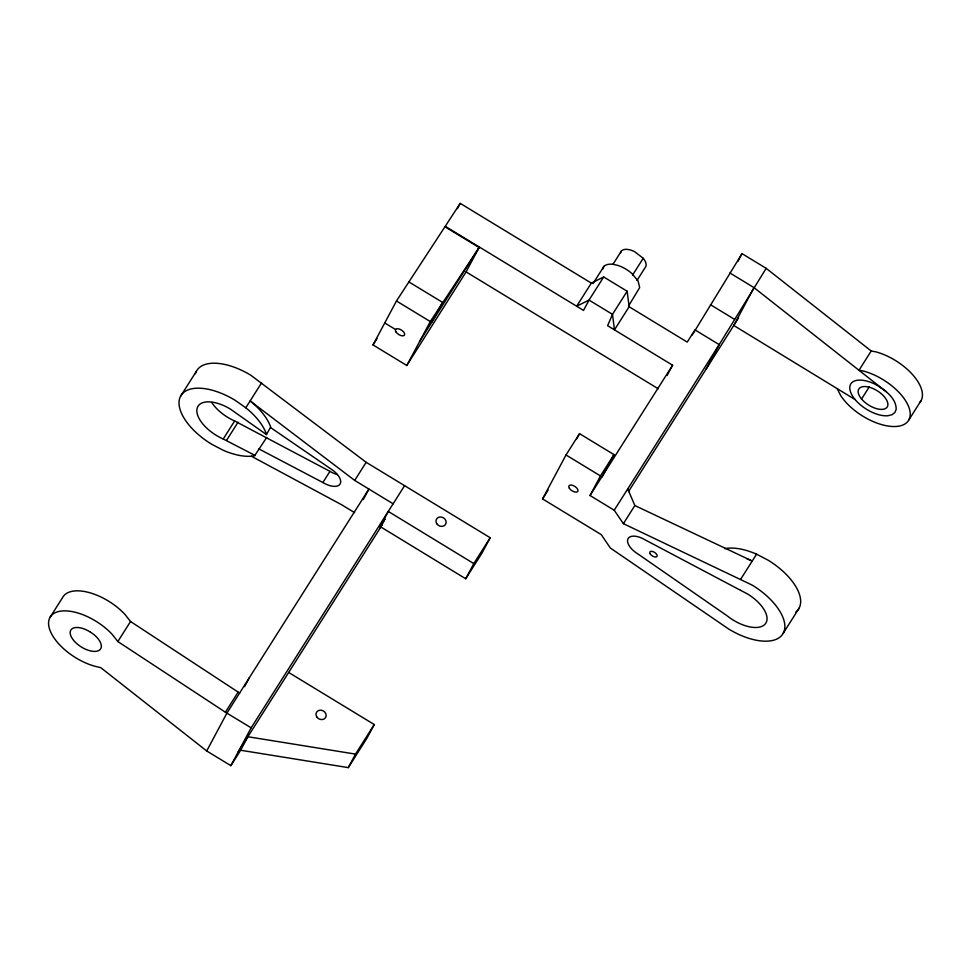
<?xml version="1.0" encoding="UTF-8"?>
<svg xmlns="http://www.w3.org/2000/svg" width="971" height="971" viewBox="0 0 971 971"><rect width="100%" height="100%" fill="white"/><g stroke="black" fill="none" stroke-linecap="round" stroke-linejoin="round"><path stroke-width="1.46" d="M602.615 269.295L603.695 266.77A21.01 10.426 32.4 0 1 613.369 264.367L618.005 265.471A21.01 10.426 32.4 0 1 631.903 273.519L638.044 280.874L639.671 287.586L628.674 305.768M230.867 765.658L240.626 750.243L348.298 767.624L355.507 754.103L374.26 724.536L288.666 672.466L238.077 752.149L230.867 765.658L206.702 750.971L100.802 667.672L95.182 666.324A42.032 20.84 32.4 0 1 49.873 617.617L62.569 597.578A42.032 20.84 32.4 0 1 124.919 614.376L130.539 621.501L239.619 693.063L368.895 489.068L363.275 499.592M692.274 334.959L742.026 253.649L766.18 268.336L871.205 351.004L875.806 351.83A42.032 20.84 32.4 0 1 913.359 375.51A42.032 20.84 32.4 0 1 919.537 402.747M706.208 369.004L719.195 344.62L766.18 268.336M729.901 272.972L753.969 287.61L733.785 325.491L855.123 399.579M479.371 247.059L466.092 271.904L406.8 365.484L373.01 344.936L396.459 300.986L460.218 203.376L591.315 283.107L603.683 276.966L627.145 291.227L629.123 306.751L614.473 329.861L612.495 314.349L627.145 291.227M457.426 208.607L460.218 203.376M406.8 365.484L430.287 321.559L479.116 247.544L445.301 226.983M419.824 341.124L432.022 321.899L442.473 302.333L408.645 281.772M206.702 750.971L226.923 713.102L239.619 693.063M244.595 686.631L249.389 677.649M240.626 750.243L247.836 736.734L355.507 754.103M380.098 528.163L385.026 518.951L380.183 526.573L465.716 578.752L482.102 552.9L490.185 537.74L366.164 462.305L250.943 375.316A50.116 24.858 32.4 0 0 195.414 373.689M374.26 724.536L367.05 738.033L348.298 767.624M465.716 578.752L473.812 563.593L490.185 537.74M799.121 608.162L783.294 633.141A50.116 24.858 32.4 0 1 728.76 629.074L610.358 548.02L601.243 534.608L542.558 498.924L566.008 454.974L579.517 433.661L613.975 454.61L602.044 476.967M576.677 438.977L579.517 433.661M783.294 633.141A50.116 24.858 32.4 0 0 752.234 585.137L623.382 523.66L614.23 510.224L590.016 495.513L600.466 475.924L613.975 454.61M667.113 375.474L672.587 365.217L607.603 325.686L612.495 314.349L589.033 300.088L576.665 306.229L591.315 283.107M737.826 261.478L742.026 253.649M238.077 752.149L251.149 727.825L404.591 485.682M380.183 526.573L388.279 511.426L473.812 563.593M432.022 321.899L479.116 247.544M266.685 437.496L254.584 455.787A50.116 24.858 32.4 0 1 223.124 450.228L211.654 444.233A50.116 24.858 32.4 0 1 180.582 396.229L196.409 371.262M255.252 455.533L223.233 439.001L234.654 420.965L329.958 471.348A15.924 7.889 32.4 0 0 337.265 474.552M223.233 439.001A30.004 14.881 32.4 0 1 197.064 408.524A30.004 14.881 32.4 0 1 230.406 409.107L266.455 434.571L266.309 433.819A50.116 24.858 32.4 0 0 245.797 407.771L261.612 382.805M226.631 440.227L238.065 422.191M251.149 727.825L225.406 712.216L117.843 641.54L130.539 621.501M266.455 434.571L270.666 426.961A50.116 24.858 32.4 0 0 250.142 400.914L354.694 480.414L393.109 503.791M373.01 344.936L377.015 338.612M258.929 448.93L322.882 482.526L329.958 471.348M354.694 480.414L366.164 462.305M225.406 712.216L238.101 692.177M288.666 672.466L382.404 524.534M593.002 283.629L604.18 265.993M603.683 276.966L589.033 300.088L583.535 310.404L445.568 226.486M612.932 264.379L621.331 251.125M632.534 275.145L643.215 258.286L634.536 251.61A14.48 7.185 32.4 0 0 620.578 252.873M636.976 280.461L645.375 267.219A14.48 7.185 32.4 0 0 643.215 258.286M542.558 498.924L548.117 490.149M590.016 495.513L672.587 365.217M614.23 510.224L719.195 344.62L694.969 329.885L687.237 342.095L629.123 306.751M628.504 491.581L738.615 317.784M623.382 523.66L634.852 505.539L627.739 488.899M871.205 351.004L858.995 370.279L863.607 371.092A42.032 20.84 32.4 0 1 908.067 405.283A42.032 20.84 32.4 0 1 888.562 426.111A42.032 20.84 32.4 0 1 840.692 395.561L837.208 388.643M740.752 579.141L756.579 554.174L768.049 560.158A50.116 24.858 32.4 0 1 795.735 612.167M861.568 398.996A16.81 8.338 32.4 0 1 870.526 387.599A16.81 8.338 32.4 0 1 886.984 407.31A16.81 8.338 32.4 0 1 861.568 398.996L869.203 386.956M908.917 419.8L921.127 400.525M724.876 548.688L725.119 548.603A50.116 24.858 32.4 0 1 756.579 554.174M634.852 505.539L752.234 561.032A50.116 24.858 32.4 0 0 747.087 558.968M251.38 456.224L341.683 504.786L354.597 512.664M881.098 387.684L875.187 384.249A26.266 13.024 32.4 0 0 850.802 392.648A26.266 13.024 32.4 0 0 887.882 415.746L892.009 414.726L894.837 412.566L896.184 409.398C896.354 399.846 888.162 392.867 881.098 387.684L753.969 287.61M710.432 304.688L734.586 319.374M466.092 271.904L658.289 388.801M396.459 300.986L430.287 321.559M384.734 322.955L395.585 329.557M566.008 454.974L600.466 475.924M270.8 427.713L330.334 468.568A15.924 7.889 32.4 0 1 340.202 483.813A15.924 7.889 32.4 0 1 322.882 482.526M245.797 407.771L235.116 400.283A50.116 24.858 32.4 0 0 180.582 396.229M879.253 386.604L886.474 391.811M117.843 641.54L112.223 634.403A42.032 20.84 32.4 0 0 49.873 617.617M234.654 420.965A30.004 14.881 32.4 0 1 211.727 402.504M740.655 590.368L645.351 539.985A15.924 7.889 32.4 0 0 628.031 538.687A15.924 7.889 32.4 0 0 637.898 553.943L727.085 615.772A30.004 14.881 32.4 0 0 764.978 624.268A30.004 14.881 32.4 0 0 747.524 593.949L740.655 590.368M89.89 631.72L85.849 629.621A17.624 8.739 32.4 0 0 71.065 636.381A17.624 8.739 32.4 0 0 95.728 651.371A17.624 8.739 32.4 0 0 93.641 634.354L89.89 631.72M316.716 716.853A5.256 4.564 28.1 0 0 325.564 717.605A5.256 4.564 28.1 0 0 320.952 710.177A5.256 4.564 28.1 0 0 316.716 716.853M569.358 488.267A5.256 2.61 32.4 0 0 577.405 491.799A5.256 2.61 32.4 0 0 573.424 485.646A5.256 2.61 32.4 0 0 569.358 488.267M650.23 553.919A4.2 2.088 32.4 0 0 656.675 556.747A4.2 2.088 32.4 0 0 653.483 551.819A4.2 2.088 32.4 0 0 650.23 553.919M396.022 331.985A5.256 2.61 32.4 0 0 404.082 335.517A5.256 2.61 32.4 0 0 400.101 329.351A5.256 2.61 32.4 0 0 396.022 331.985M436.707 523.66A5.256 4.564 28.1 0 0 445.555 524.413A5.256 4.564 28.1 0 0 440.943 516.985A5.256 4.564 28.1 0 0 436.707 523.66"/></g></svg>
